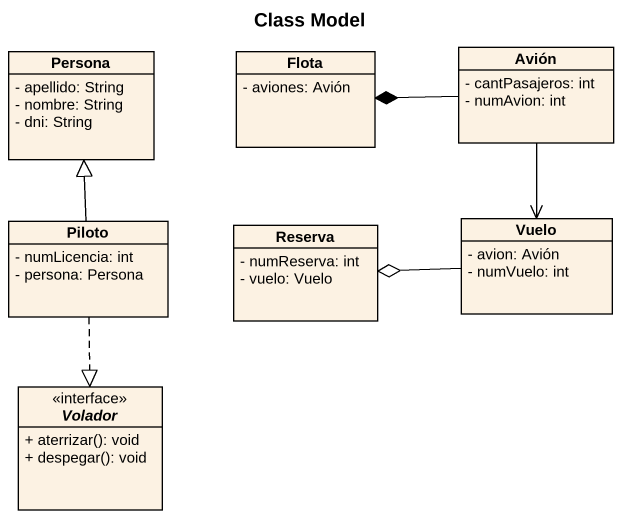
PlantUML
@startuml
title Class Model
hide circle
hide empty members
skinparam classAttributeIconSize 0
class Persona {
  - apellido: String
  - nombre: String
  - dni: String
}
class Flota {
  - aviones: Avión
}
class Avión {
  - cantPasajeros: int
  - numAvion: int
}
class Piloto {
  - numLicencia: int
  - persona: Persona
}
class Vuelo {
  - avion: Avión
  - numVuelo: int
}
class Reserva {
  - numReserva: int
  - vuelo: Vuelo
}
interface Volador <<interface>> {
  + aterrizar(): void
  + despegar(): void
}
Avión -left-* Flota
Avión --> Vuelo
Piloto -up-|> Persona
Piloto ..|> Volador
Vuelo -left-o Reserva
@enduml
